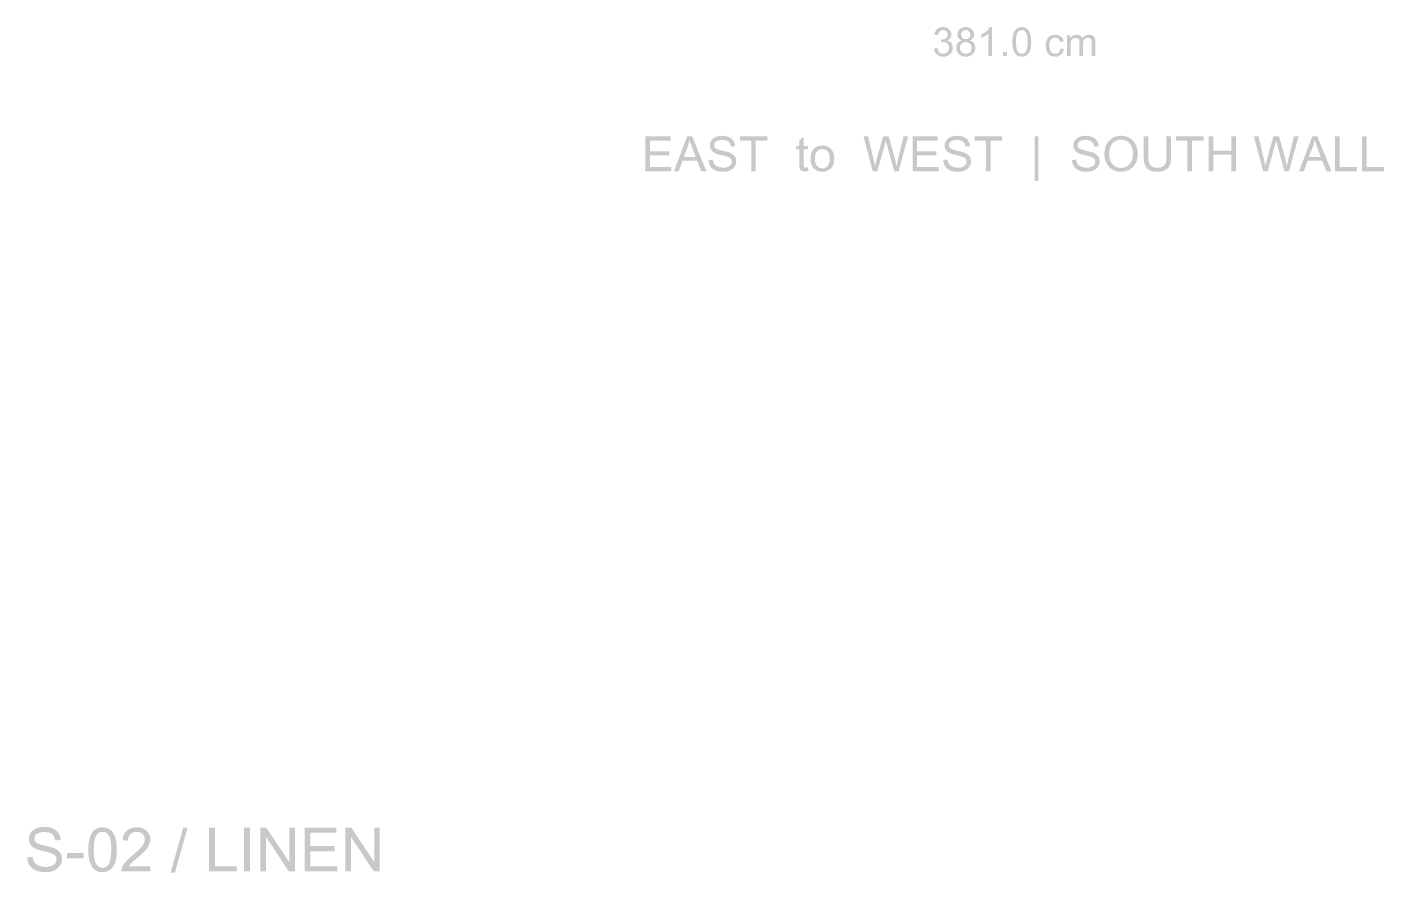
# Model space of a CAD drawing. Header units: inches. Extents: x 0 to 700, y 0 to 895.
# Drawn here: x 518.3 to 623.7, y 249.2 to 314.8 of the extents above; entities that cross this region are included whole.
import ezdxf

# ---------------------------------------------------------------- set-up
doc = ezdxf.new("R2010")
doc.units = ezdxf.units.IN
doc.header["$MEASUREMENT"] = 0
doc.layers.add('A-ANNO-TEXT', color=7, linetype='Continuous', lineweight=13)
doc.layers.add('A-DIMS-MET', color=7, linetype='Continuous', lineweight=13)

msp = doc.modelspace()

# ---------------------------------------------------------------- hatches: boundary and pattern name
at = {"layer": 'A-ANNO-TEXT'}
h = msp.add_hatch(color=7, dxfattribs=at)
h.paths.add_polyline_path([(568.34, 303.65), (566.32, 303.65), (566.32, 306.35), (568.28, 306.35), (568.28, 306.03), (566.68, 306.03), (566.68, 305.2), (568.17, 305.2), (568.17, 304.88), (566.68, 304.88), (566.68, 303.97), (568.34, 303.97), (568.34, 303.65)])
h.paths.add_polyline_path([(571.06, 303.65), (570.66, 303.65), (570.34, 304.47), (569.21, 304.47), (568.91, 303.65), (568.54, 303.65), (569.57, 306.35), (569.96, 306.35), (571.06, 303.65)])
h.paths.add_polyline_path([(570.23, 304.76), (570.19, 304.86), (570.15, 304.96), (570.12, 305.06), (570.08, 305.15), (570.05, 305.23), (570.02, 305.31), (570, 305.38), (569.97, 305.44), (569.95, 305.5), (569.93, 305.55), (569.91, 305.6), (569.9, 305.64), (569.88, 305.68), (569.87, 305.71), (569.86, 305.73), (569.86, 305.75), (569.84, 305.81), (569.81, 305.89), (569.79, 305.97), (569.76, 306.07), (569.75, 306.07), (569.73, 305.93), (569.69, 305.81), (569.66, 305.68), (569.62, 305.56), (569.31, 304.76), (570.23, 304.76)])
h.paths.add_polyline_path([(572.95, 305.56), (572.94, 305.62), (572.93, 305.68), (572.91, 305.73), (572.89, 305.78), (572.87, 305.83), (572.84, 305.87), (572.8, 305.91), (572.76, 305.95), (572.72, 305.98), (572.67, 306), (572.62, 306.02), (572.56, 306.04), (572.5, 306.06), (572.44, 306.07), (572.37, 306.07), (572.29, 306.08), (572.23, 306.07), (572.16, 306.07), (572.1, 306.06), (572.04, 306.05), (571.99, 306.04), (571.94, 306.02), (571.89, 306), (571.84, 305.97), (571.8, 305.95), (571.77, 305.92), (571.74, 305.88), (571.71, 305.85), (571.7, 305.81), (571.68, 305.76), (571.67, 305.72), (571.67, 305.67), (571.67, 305.63), (571.68, 305.59), (571.69, 305.55), (571.7, 305.52), (571.72, 305.49), (571.75, 305.46), (571.77, 305.43), (571.81, 305.41), (571.84, 305.39), (571.89, 305.37), (571.94, 305.35), (572, 305.33), (572.07, 305.3), (572.14, 305.28), (572.23, 305.26), (572.32, 305.24), (572.48, 305.2), (572.62, 305.17), (572.75, 305.13), (572.86, 305.09), (572.97, 305.05), (573.06, 304.99), (573.15, 304.93), (573.23, 304.85), (573.26, 304.81), (573.29, 304.76), (573.32, 304.71), (573.34, 304.66), (573.36, 304.6), (573.37, 304.54), (573.37, 304.48), (573.38, 304.41), (573.37, 304.33), (573.36, 304.25), (573.34, 304.17), (573.31, 304.09), (573.27, 304.02), (573.22, 303.96), (573.16, 303.89), (573.1, 303.83), (573.03, 303.78), (572.95, 303.73), (572.87, 303.69), (572.78, 303.66), (572.69, 303.64), (572.59, 303.62), (572.49, 303.61), (572.38, 303.6), (572.24, 303.61), (572.11, 303.62), (571.99, 303.64), (571.88, 303.67), (571.78, 303.7), (571.68, 303.75), (571.6, 303.8), (571.53, 303.86), (571.46, 303.92), (571.4, 303.99), (571.35, 304.07), (571.31, 304.15), (571.28, 304.23), (571.25, 304.32), (571.23, 304.42), (571.23, 304.52), (571.56, 304.55), (571.57, 304.47), (571.59, 304.4), (571.61, 304.33), (571.64, 304.27), (571.67, 304.21), (571.71, 304.16), (571.76, 304.11), (571.82, 304.07), (571.87, 304.04), (571.93, 304.01), (572, 303.98), (572.07, 303.96), (572.14, 303.95), (572.21, 303.94), (572.28, 303.93), (572.36, 303.93), (572.44, 303.93), (572.51, 303.93), (572.57, 303.94), (572.63, 303.96), (572.69, 303.97), (572.75, 304), (572.8, 304.02), (572.85, 304.05), (572.89, 304.08), (572.93, 304.12), (572.96, 304.15), (572.99, 304.2), (573.01, 304.24), (573.02, 304.28), (573.03, 304.33), (573.03, 304.38), (573.03, 304.44), (573.02, 304.49), (573.01, 304.53), (572.98, 304.58), (572.96, 304.61), (572.92, 304.65), (572.88, 304.68), (572.84, 304.71), (572.79, 304.73), (572.73, 304.76), (572.66, 304.78), (572.58, 304.81), (572.49, 304.83), (572.4, 304.86), (572.3, 304.88), (572.19, 304.91), (572.08, 304.93), (571.98, 304.96), (571.88, 304.99), (571.8, 305.03), (571.72, 305.06), (571.65, 305.1), (571.59, 305.14), (571.53, 305.18), (571.49, 305.23), (571.45, 305.28), (571.41, 305.33), (571.38, 305.39), (571.36, 305.45), (571.35, 305.51), (571.34, 305.58), (571.33, 305.65), (571.34, 305.73), (571.35, 305.8), (571.37, 305.88), (571.4, 305.94), (571.43, 306.01), (571.48, 306.07), (571.53, 306.13), (571.59, 306.18), (571.65, 306.23), (571.73, 306.28), (571.8, 306.31), (571.89, 306.34), (571.98, 306.37), (572.07, 306.38), (572.17, 306.39), (572.28, 306.4), (572.39, 306.39), (572.49, 306.38), (572.59, 306.37), (572.68, 306.34), (572.77, 306.31), (572.85, 306.28), (572.93, 306.23), (573, 306.19), (573.07, 306.13), (573.12, 306.07), (573.17, 306), (573.21, 305.93), (573.24, 305.85), (573.27, 305.77), (573.28, 305.68), (573.29, 305.59), (572.95, 305.56)])
h.paths.add_polyline_path([(575.79, 306.03), (574.9, 306.03), (574.9, 303.65), (574.54, 303.65), (574.54, 306.03), (573.66, 306.03), (573.66, 306.35), (575.79, 306.35), (575.79, 306.03)])
h.paths.add_polyline_path([(578.99, 303.65), (578.92, 303.64), (578.85, 303.63), (578.79, 303.63), (578.74, 303.62), (578.69, 303.63), (578.64, 303.63), (578.59, 303.63), (578.55, 303.64), (578.51, 303.65), (578.48, 303.67), (578.45, 303.68), (578.42, 303.7), (578.38, 303.74), (578.34, 303.79), (578.32, 303.84), (578.3, 303.89), (578.29, 303.96), (578.28, 304.04), (578.28, 304.12), (578.28, 304.22), (578.28, 305.35), (578.04, 305.35), (578.04, 305.6), (578.28, 305.6), (578.28, 306.09), (578.61, 306.29), (578.61, 305.6), (578.94, 305.6), (578.94, 305.35), (578.61, 305.35), (578.61, 304.2), (578.61, 304.14), (578.62, 304.08), (578.63, 304.03), (578.64, 304), (578.66, 303.97), (578.69, 303.95), (578.74, 303.94), (578.79, 303.93), (578.83, 303.93), (578.87, 303.94), (578.9, 303.94), (578.94, 303.95), (578.99, 303.65)])
h.paths.add_polyline_path([(580.07, 305.65), (580.16, 305.64), (580.26, 305.63), (580.35, 305.61), (580.43, 305.58), (580.51, 305.55), (580.59, 305.5), (580.66, 305.45), (580.72, 305.39), (580.79, 305.32), (580.84, 305.25), (580.88, 305.17), (580.92, 305.08), (580.95, 304.98), (580.97, 304.88), (580.98, 304.77), (580.99, 304.66), (580.98, 304.52), (580.97, 304.39), (580.95, 304.27), (580.91, 304.17), (580.88, 304.07), (580.83, 303.98), (580.77, 303.91), (580.7, 303.84), (580.63, 303.79), (580.56, 303.74), (580.48, 303.7), (580.4, 303.66), (580.32, 303.64), (580.24, 303.62), (580.16, 303.61), (580.07, 303.6), (579.98, 303.61), (579.89, 303.62), (579.8, 303.64), (579.72, 303.67), (579.64, 303.7), (579.57, 303.74), (579.49, 303.79), (579.43, 303.85), (579.36, 303.91), (579.31, 303.99), (579.26, 304.07), (579.22, 304.17), (579.19, 304.27), (579.17, 304.38), (579.16, 304.5), (579.15, 304.63), (579.16, 304.75), (579.17, 304.87), (579.19, 304.98), (579.22, 305.08), (579.26, 305.17), (579.3, 305.25), (579.35, 305.33), (579.42, 305.4), (579.48, 305.45), (579.56, 305.51), (579.63, 305.55), (579.71, 305.58), (579.79, 305.61), (579.88, 305.63), (579.97, 305.64), (580.07, 305.65)])
h.paths.add_polyline_path([(580.07, 303.88), (580.14, 303.88), (580.2, 303.89), (580.26, 303.91), (580.32, 303.93), (580.37, 303.96), (580.42, 303.99), (580.46, 304.04), (580.5, 304.09), (580.53, 304.14), (580.56, 304.2), (580.59, 304.26), (580.61, 304.33), (580.63, 304.4), (580.64, 304.48), (580.64, 304.56), (580.65, 304.64), (580.64, 304.73), (580.64, 304.81), (580.62, 304.89), (580.6, 304.96), (580.58, 305.03), (580.55, 305.09), (580.52, 305.14), (580.48, 305.19), (580.44, 305.24), (580.39, 305.27), (580.34, 305.3), (580.29, 305.33), (580.24, 305.35), (580.19, 305.37), (580.13, 305.37), (580.07, 305.38), (580.01, 305.37), (579.95, 305.37), (579.89, 305.35), (579.84, 305.33), (579.79, 305.3), (579.74, 305.27), (579.7, 305.23), (579.65, 305.19), (579.62, 305.14), (579.58, 305.08), (579.55, 305.02), (579.53, 304.95), (579.51, 304.88), (579.5, 304.8), (579.49, 304.72), (579.49, 304.63), (579.49, 304.54), (579.5, 304.45), (579.51, 304.37), (579.53, 304.3), (579.56, 304.23), (579.58, 304.17), (579.62, 304.12), (579.66, 304.07), (579.7, 304.02), (579.74, 303.98), (579.79, 303.95), (579.84, 303.92), (579.89, 303.9), (579.95, 303.89), (580.01, 303.88), (580.07, 303.88)])
h.paths.add_polyline_path([(586.73, 306.35), (585.99, 303.65), (585.65, 303.65), (585.06, 305.78), (585.04, 305.85), (585.02, 305.92), (585.01, 305.98), (585, 306.03), (584.99, 306.03), (584.92, 305.71), (584.34, 303.65), (583.98, 303.65), (583.26, 306.35), (583.62, 306.35), (584.04, 304.58), (584.06, 304.49), (584.08, 304.42), (584.09, 304.34), (584.11, 304.28), (584.12, 304.22), (584.13, 304.16), (584.14, 304.11), (584.15, 304.07), (584.15, 304.05), (584.15, 304.04), (584.15, 304.03), (584.15, 304.03), (584.16, 304.03), (584.17, 304.11), (584.19, 304.19), (584.21, 304.26), (584.22, 304.33), (584.24, 304.39), (584.25, 304.44), (584.26, 304.49), (584.27, 304.53), (584.79, 306.35), (585.22, 306.35), (585.6, 304.99), (585.67, 304.73), (585.73, 304.49), (585.78, 304.26), (585.81, 304.03), (585.82, 304.03), (585.83, 304.08), (585.84, 304.15), (585.86, 304.21), (585.87, 304.28), (585.89, 304.36), (585.91, 304.44), (585.93, 304.53), (585.95, 304.62), (586.37, 306.35), (586.73, 306.35)])
h.paths.add_polyline_path([(589.09, 303.65), (587.07, 303.65), (587.07, 306.35), (589.03, 306.35), (589.03, 306.03), (587.43, 306.03), (587.43, 305.2), (588.92, 305.2), (588.92, 304.88), (587.43, 304.88), (587.43, 303.97), (589.09, 303.97), (589.09, 303.65)])
h.paths.add_polyline_path([(591.18, 305.56), (591.18, 305.62), (591.16, 305.68), (591.15, 305.73), (591.13, 305.78), (591.1, 305.83), (591.07, 305.87), (591.04, 305.91), (591, 305.95), (590.95, 305.98), (590.91, 306), (590.85, 306.02), (590.8, 306.04), (590.74, 306.06), (590.67, 306.07), (590.6, 306.07), (590.53, 306.08), (590.46, 306.07), (590.4, 306.07), (590.33, 306.06), (590.28, 306.05), (590.22, 306.04), (590.17, 306.02), (590.12, 306), (590.08, 305.97), (590.04, 305.95), (590, 305.92), (589.97, 305.88), (589.95, 305.85), (589.93, 305.81), (589.92, 305.76), (589.91, 305.72), (589.9, 305.67), (589.91, 305.63), (589.91, 305.59), (589.92, 305.55), (589.94, 305.52), (589.96, 305.49), (589.98, 305.46), (590.01, 305.43), (590.04, 305.41), (590.08, 305.39), (590.12, 305.37), (590.17, 305.35), (590.23, 305.33), (590.3, 305.3), (590.38, 305.28), (590.46, 305.26), (590.55, 305.24), (590.71, 305.2), (590.85, 305.17), (590.98, 305.13), (591.1, 305.09), (591.2, 305.05), (591.29, 304.99), (591.38, 304.93), (591.46, 304.85), (591.49, 304.81), (591.53, 304.76), (591.55, 304.71), (591.57, 304.66), (591.59, 304.6), (591.6, 304.54), (591.61, 304.48), (591.61, 304.41), (591.61, 304.33), (591.59, 304.25), (591.57, 304.17), (591.54, 304.09), (591.5, 304.02), (591.45, 303.96), (591.4, 303.89), (591.33, 303.83), (591.26, 303.78), (591.18, 303.73), (591.1, 303.69), (591.01, 303.66), (590.92, 303.64), (590.82, 303.62), (590.72, 303.61), (590.61, 303.6), (590.47, 303.61), (590.34, 303.62), (590.22, 303.64), (590.11, 303.67), (590.01, 303.7), (589.92, 303.75), (589.83, 303.8), (589.76, 303.86), (589.69, 303.92), (589.63, 303.99), (589.58, 304.07), (589.54, 304.15), (589.51, 304.23), (589.48, 304.32), (589.47, 304.42), (589.46, 304.52), (589.8, 304.55), (589.81, 304.47), (589.82, 304.4), (589.84, 304.33), (589.87, 304.27), (589.91, 304.21), (589.95, 304.16), (589.99, 304.11), (590.05, 304.07), (590.11, 304.04), (590.17, 304.01), (590.23, 303.98), (590.3, 303.96), (590.37, 303.95), (590.44, 303.94), (590.52, 303.93), (590.6, 303.93), (590.67, 303.93), (590.74, 303.93), (590.8, 303.94), (590.87, 303.96), (590.93, 303.97), (590.98, 304), (591.03, 304.02), (591.08, 304.05), (591.12, 304.08), (591.16, 304.12), (591.19, 304.15), (591.22, 304.2), (591.24, 304.24), (591.25, 304.28), (591.26, 304.33), (591.27, 304.38), (591.26, 304.44), (591.25, 304.49), (591.24, 304.53), (591.22, 304.58), (591.19, 304.61), (591.16, 304.65), (591.12, 304.68), (591.07, 304.71), (591.02, 304.73), (590.96, 304.76), (590.89, 304.78), (590.81, 304.81), (590.73, 304.83), (590.63, 304.86), (590.53, 304.88), (590.42, 304.91), (590.31, 304.93), (590.21, 304.96), (590.12, 304.99), (590.03, 305.03), (589.95, 305.06), (589.88, 305.1), (589.82, 305.14), (589.77, 305.18), (589.72, 305.23), (589.68, 305.28), (589.64, 305.33), (589.62, 305.39), (589.59, 305.45), (589.58, 305.51), (589.57, 305.58), (589.57, 305.65), (589.57, 305.73), (589.58, 305.8), (589.6, 305.88), (589.63, 305.94), (589.67, 306.01), (589.71, 306.07), (589.76, 306.13), (589.82, 306.18), (589.89, 306.23), (589.96, 306.28), (590.04, 306.31), (590.12, 306.34), (590.21, 306.37), (590.3, 306.38), (590.41, 306.39), (590.51, 306.4), (590.62, 306.39), (590.73, 306.38), (590.82, 306.37), (590.92, 306.34), (591.01, 306.31), (591.09, 306.28), (591.16, 306.23), (591.24, 306.19), (591.3, 306.13), (591.36, 306.07), (591.4, 306), (591.44, 305.93), (591.48, 305.85), (591.5, 305.77), (591.52, 305.68), (591.53, 305.59), (591.18, 305.56)])
h.paths.add_polyline_path([(594.03, 306.03), (593.13, 306.03), (593.13, 303.65), (592.77, 303.65), (592.77, 306.03), (591.89, 306.03), (591.89, 306.35), (594.03, 306.35), (594.03, 306.03)])
h.paths.add_polyline_path([(596.84, 302.9), (596.55, 302.9), (596.55, 306.35), (596.84, 306.35), (596.84, 302.9)])
h.paths.add_polyline_path([(601.17, 305.56), (601.17, 305.62), (601.15, 305.68), (601.14, 305.73), (601.12, 305.78), (601.09, 305.83), (601.06, 305.87), (601.03, 305.91), (600.99, 305.95), (600.95, 305.98), (600.9, 306), (600.85, 306.02), (600.79, 306.04), (600.73, 306.06), (600.66, 306.07), (600.59, 306.07), (600.52, 306.08), (600.45, 306.07), (600.39, 306.07), (600.33, 306.06), (600.27, 306.05), (600.21, 306.04), (600.16, 306.02), (600.11, 306), (600.07, 305.97), (600.03, 305.95), (599.99, 305.92), (599.96, 305.88), (599.94, 305.85), (599.92, 305.81), (599.91, 305.76), (599.9, 305.72), (599.9, 305.67), (599.9, 305.63), (599.9, 305.59), (599.92, 305.55), (599.93, 305.52), (599.95, 305.49), (599.97, 305.46), (600, 305.43), (600.03, 305.41), (600.07, 305.39), (600.11, 305.37), (600.16, 305.35), (600.22, 305.33), (600.29, 305.3), (600.37, 305.28), (600.45, 305.26), (600.54, 305.24), (600.7, 305.2), (600.85, 305.17), (600.97, 305.13), (601.09, 305.09), (601.19, 305.05), (601.28, 304.99), (601.37, 304.93), (601.45, 304.85), (601.49, 304.81), (601.52, 304.76), (601.54, 304.71), (601.56, 304.66), (601.58, 304.6), (601.59, 304.54), (601.6, 304.48), (601.6, 304.41), (601.6, 304.33), (601.58, 304.25), (601.56, 304.17), (601.53, 304.09), (601.49, 304.02), (601.45, 303.96), (601.39, 303.89), (601.32, 303.83), (601.25, 303.78), (601.18, 303.73), (601.09, 303.69), (601.01, 303.66), (600.91, 303.64), (600.81, 303.62), (600.71, 303.61), (600.6, 303.6), (600.46, 303.61), (600.34, 303.62), (600.22, 303.64), (600.1, 303.67), (600, 303.7), (599.91, 303.75), (599.83, 303.8), (599.75, 303.86), (599.68, 303.92), (599.63, 303.99), (599.58, 304.07), (599.53, 304.15), (599.5, 304.23), (599.48, 304.32), (599.46, 304.42), (599.45, 304.52), (599.79, 304.55), (599.8, 304.47), (599.81, 304.4), (599.84, 304.33), (599.86, 304.27), (599.9, 304.21), (599.94, 304.16), (599.99, 304.11), (600.04, 304.07), (600.1, 304.04), (600.16, 304.01), (600.22, 303.98), (600.29, 303.96), (600.36, 303.95), (600.43, 303.94), (600.51, 303.93), (600.59, 303.93), (600.66, 303.93), (600.73, 303.93), (600.8, 303.94), (600.86, 303.96), (600.92, 303.97), (600.97, 304), (601.02, 304.02), (601.07, 304.05), (601.12, 304.08), (601.15, 304.12), (601.19, 304.15), (601.21, 304.2), (601.23, 304.24), (601.25, 304.28), (601.25, 304.33), (601.26, 304.38), (601.25, 304.44), (601.25, 304.49), (601.23, 304.53), (601.21, 304.58), (601.18, 304.61), (601.15, 304.65), (601.11, 304.68), (601.06, 304.71), (601.01, 304.73), (600.95, 304.76), (600.88, 304.78), (600.8, 304.81), (600.72, 304.83), (600.63, 304.86), (600.52, 304.88), (600.41, 304.91), (600.3, 304.93), (600.2, 304.96), (600.11, 304.99), (600.02, 305.03), (599.94, 305.06), (599.87, 305.1), (599.81, 305.14), (599.76, 305.18), (599.71, 305.23), (599.67, 305.28), (599.64, 305.33), (599.61, 305.39), (599.59, 305.45), (599.57, 305.51), (599.56, 305.58), (599.56, 305.65), (599.56, 305.73), (599.57, 305.8), (599.59, 305.88), (599.62, 305.94), (599.66, 306.01), (599.7, 306.07), (599.75, 306.13), (599.81, 306.18), (599.88, 306.23), (599.95, 306.28), (600.03, 306.31), (600.11, 306.34), (600.2, 306.37), (600.3, 306.38), (600.4, 306.39), (600.5, 306.4), (600.61, 306.39), (600.72, 306.38), (600.82, 306.37), (600.91, 306.34), (601, 306.31), (601.08, 306.28), (601.16, 306.23), (601.23, 306.19), (601.29, 306.13), (601.35, 306.07), (601.4, 306), (601.44, 305.93), (601.47, 305.85), (601.49, 305.77), (601.51, 305.68), (601.52, 305.59), (601.17, 305.56)])
h.paths.add_polyline_path([(603.27, 306.4), (603.41, 306.39), (603.54, 306.37), (603.66, 306.34), (603.78, 306.3), (603.9, 306.25), (604, 306.18), (604.1, 306.1), (604.2, 306.01), (604.28, 305.91), (604.35, 305.8), (604.42, 305.69), (604.47, 305.56), (604.51, 305.43), (604.54, 305.3), (604.55, 305.15), (604.56, 305), (604.55, 304.84), (604.54, 304.7), (604.51, 304.56), (604.47, 304.43), (604.42, 304.31), (604.35, 304.19), (604.28, 304.09), (604.19, 303.99), (604.1, 303.9), (604, 303.82), (603.89, 303.75), (603.78, 303.7), (603.66, 303.66), (603.54, 303.63), (603.41, 303.61), (603.27, 303.6), (603.13, 303.61), (602.99, 303.63), (602.86, 303.66), (602.74, 303.7), (602.63, 303.76), (602.52, 303.83), (602.42, 303.91), (602.33, 304), (602.25, 304.1), (602.17, 304.21), (602.11, 304.32), (602.06, 304.44), (602.02, 304.56), (602, 304.69), (601.98, 304.83), (601.97, 304.97), (601.98, 305.13), (602, 305.28), (602.02, 305.43), (602.06, 305.56), (602.11, 305.69), (602.18, 305.81), (602.25, 305.91), (602.33, 306.01), (602.43, 306.1), (602.53, 306.18), (602.63, 306.25), (602.75, 306.3), (602.87, 306.34), (602.99, 306.37), (603.13, 306.39), (603.27, 306.4)])
h.paths.add_polyline_path([(603.26, 303.91), (603.37, 303.91), (603.46, 303.93), (603.55, 303.95), (603.64, 303.98), (603.72, 304.02), (603.79, 304.07), (603.86, 304.13), (603.93, 304.2), (603.99, 304.27), (604.04, 304.35), (604.09, 304.44), (604.12, 304.54), (604.15, 304.64), (604.17, 304.75), (604.18, 304.87), (604.19, 305), (604.18, 305.12), (604.17, 305.24), (604.15, 305.36), (604.12, 305.46), (604.09, 305.56), (604.04, 305.65), (603.99, 305.73), (603.93, 305.81), (603.86, 305.87), (603.79, 305.93), (603.71, 305.98), (603.63, 306.02), (603.55, 306.05), (603.46, 306.07), (603.37, 306.09), (603.27, 306.09), (603.17, 306.09), (603.08, 306.07), (602.99, 306.05), (602.9, 306.02), (602.82, 305.98), (602.75, 305.93), (602.67, 305.88), (602.61, 305.81), (602.54, 305.74), (602.49, 305.65), (602.45, 305.56), (602.41, 305.46), (602.38, 305.35), (602.36, 305.23), (602.35, 305.1), (602.34, 304.96), (602.35, 304.84), (602.36, 304.74), (602.38, 304.63), (602.41, 304.53), (602.44, 304.44), (602.49, 304.36), (602.54, 304.28), (602.6, 304.2), (602.67, 304.13), (602.74, 304.07), (602.81, 304.02), (602.89, 303.98), (602.98, 303.95), (603.07, 303.93), (603.17, 303.91), (603.26, 303.91)])
h.paths.add_polyline_path([(607.15, 304.79), (607.15, 304.69), (607.15, 304.59), (607.14, 304.49), (607.13, 304.4), (607.11, 304.31), (607.09, 304.22), (607.05, 304.13), (607.01, 304.04), (606.98, 303.99), (606.95, 303.95), (606.92, 303.91), (606.88, 303.87), (606.84, 303.83), (606.79, 303.79), (606.74, 303.76), (606.69, 303.73), (606.63, 303.7), (606.57, 303.67), (606.5, 303.65), (606.43, 303.63), (606.35, 303.62), (606.27, 303.61), (606.19, 303.61), (606.1, 303.6), (606.01, 303.61), (605.92, 303.61), (605.84, 303.62), (605.77, 303.63), (605.7, 303.65), (605.63, 303.67), (605.57, 303.69), (605.51, 303.71), (605.46, 303.74), (605.41, 303.77), (605.36, 303.81), (605.32, 303.84), (605.28, 303.88), (605.25, 303.92), (605.22, 303.96), (605.19, 304), (605.14, 304.09), (605.1, 304.18), (605.08, 304.27), (605.06, 304.36), (605.05, 304.46), (605.04, 304.57), (605.03, 304.67), (605.03, 304.79), (605.03, 306.35), (605.39, 306.35), (605.39, 304.79), (605.39, 304.68), (605.4, 304.57), (605.41, 304.47), (605.42, 304.37), (605.45, 304.29), (605.49, 304.21), (605.54, 304.13), (605.61, 304.06), (605.65, 304.03), (605.69, 304), (605.74, 303.98), (605.8, 303.96), (605.86, 303.95), (605.92, 303.93), (605.99, 303.93), (606.07, 303.93), (606.14, 303.93), (606.21, 303.93), (606.28, 303.94), (606.34, 303.95), (606.4, 303.97), (606.45, 303.99), (606.5, 304.01), (606.54, 304.03), (606.58, 304.06), (606.61, 304.09), (606.64, 304.13), (606.67, 304.16), (606.69, 304.2), (606.71, 304.24), (606.73, 304.28), (606.75, 304.32), (606.77, 304.42), (606.78, 304.53), (606.79, 304.66), (606.79, 304.79), (606.79, 306.35), (607.15, 306.35), (607.15, 304.79)])
h.paths.add_polyline_path([(609.68, 306.03), (608.78, 306.03), (608.78, 303.65), (608.42, 303.65), (608.42, 306.03), (607.54, 306.03), (607.54, 306.35), (609.68, 306.35), (609.68, 306.03)])
h.paths.add_polyline_path([(612.18, 303.65), (611.82, 303.65), (611.82, 304.92), (610.42, 304.92), (610.42, 303.65), (610.06, 303.65), (610.06, 306.35), (610.42, 306.35), (610.42, 305.24), (611.82, 305.24), (611.82, 306.35), (612.18, 306.35), (612.18, 303.65)])
h.paths.add_polyline_path([(617.05, 306.35), (616.31, 303.65), (615.96, 303.65), (615.37, 305.78), (615.35, 305.85), (615.34, 305.92), (615.32, 305.98), (615.32, 306.03), (615.31, 306.03), (615.23, 305.71), (614.66, 303.65), (614.3, 303.65), (613.58, 306.35), (613.94, 306.35), (614.36, 304.58), (614.38, 304.49), (614.4, 304.42), (614.41, 304.34), (614.43, 304.28), (614.44, 304.22), (614.45, 304.16), (614.46, 304.11), (614.46, 304.07), (614.46, 304.05), (614.47, 304.04), (614.47, 304.03), (614.47, 304.03), (614.47, 304.03), (614.49, 304.11), (614.51, 304.19), (614.52, 304.26), (614.54, 304.33), (614.55, 304.39), (614.57, 304.44), (614.58, 304.49), (614.59, 304.53), (615.1, 306.35), (615.54, 306.35), (615.92, 304.99), (615.99, 304.73), (616.05, 304.49), (616.09, 304.26), (616.13, 304.03), (616.14, 304.03), (616.15, 304.08), (616.16, 304.15), (616.17, 304.21), (616.19, 304.28), (616.21, 304.36), (616.22, 304.44), (616.24, 304.53), (616.27, 304.62), (616.69, 306.35), (617.05, 306.35)])
h.paths.add_polyline_path([(619.61, 303.65), (619.21, 303.65), (618.89, 304.47), (617.76, 304.47), (617.46, 303.65), (617.09, 303.65), (618.12, 306.35), (618.51, 306.35), (619.61, 303.65)])
h.paths.add_polyline_path([(618.78, 304.76), (618.74, 304.86), (618.7, 304.96), (618.67, 305.06), (618.63, 305.15), (618.6, 305.23), (618.57, 305.31), (618.55, 305.38), (618.52, 305.44), (618.5, 305.5), (618.48, 305.55), (618.46, 305.6), (618.45, 305.64), (618.43, 305.68), (618.42, 305.71), (618.41, 305.73), (618.41, 305.75), (618.39, 305.81), (618.36, 305.89), (618.34, 305.97), (618.31, 306.07), (618.3, 306.07), (618.28, 305.93), (618.24, 305.81), (618.21, 305.68), (618.17, 305.56), (617.86, 304.76), (618.78, 304.76)])
h.paths.add_polyline_path([(621.58, 303.65), (619.89, 303.65), (619.89, 306.35), (620.25, 306.35), (620.25, 303.97), (621.58, 303.97), (621.58, 303.65)])
h.paths.add_polyline_path([(623.68, 303.65), (621.99, 303.65), (621.99, 306.35), (622.35, 306.35), (622.35, 303.97), (623.68, 303.97), (623.68, 303.65)])
h = msp.add_hatch(color=7, dxfattribs=at)
h.paths.add_polyline_path([(520.48, 251.7), (520.47, 251.78), (520.45, 251.86), (520.43, 251.92), (520.4, 251.99), (520.37, 252.05), (520.33, 252.1), (520.29, 252.15), (520.24, 252.19), (520.19, 252.23), (520.13, 252.26), (520.06, 252.29), (519.99, 252.31), (519.91, 252.33), (519.83, 252.34), (519.74, 252.35), (519.65, 252.35), (519.57, 252.35), (519.49, 252.35), (519.41, 252.34), (519.34, 252.32), (519.27, 252.3), (519.2, 252.28), (519.14, 252.25), (519.09, 252.22), (519.03, 252.19), (518.99, 252.15), (518.95, 252.11), (518.92, 252.07), (518.9, 252.02), (518.88, 251.96), (518.87, 251.91), (518.87, 251.85), (518.87, 251.79), (518.88, 251.74), (518.89, 251.7), (518.91, 251.65), (518.93, 251.62), (518.96, 251.58), (519, 251.55), (519.04, 251.52), (519.08, 251.49), (519.14, 251.46), (519.2, 251.44), (519.28, 251.41), (519.37, 251.38), (519.46, 251.36), (519.56, 251.33), (519.68, 251.3), (519.78, 251.28), (519.88, 251.26), (519.97, 251.23), (520.06, 251.21), (520.15, 251.19), (520.22, 251.16), (520.3, 251.14), (520.37, 251.11), (520.43, 251.09), (520.5, 251.06), (520.56, 251.03), (520.62, 250.99), (520.67, 250.95), (520.72, 250.91), (520.78, 250.86), (520.82, 250.81), (520.87, 250.76), (520.91, 250.7), (520.94, 250.64), (520.97, 250.57), (520.99, 250.5), (521, 250.42), (521.01, 250.34), (521.01, 250.26), (521.01, 250.15), (520.99, 250.05), (520.97, 249.95), (520.93, 249.86), (520.88, 249.77), (520.82, 249.69), (520.75, 249.61), (520.67, 249.53), (520.58, 249.46), (520.48, 249.41), (520.37, 249.36), (520.26, 249.31), (520.15, 249.28), (520.02, 249.26), (519.89, 249.25), (519.76, 249.24), (519.58, 249.25), (519.42, 249.26), (519.27, 249.29), (519.13, 249.32), (519, 249.37), (518.88, 249.42), (518.78, 249.49), (518.68, 249.56), (518.6, 249.65), (518.53, 249.73), (518.46, 249.83), (518.41, 249.93), (518.37, 250.04), (518.34, 250.15), (518.32, 250.27), (518.31, 250.39), (518.73, 250.43), (518.74, 250.33), (518.76, 250.24), (518.79, 250.15), (518.83, 250.08), (518.87, 250.01), (518.92, 249.94), (518.98, 249.88), (519.05, 249.83), (519.12, 249.79), (519.2, 249.75), (519.28, 249.72), (519.36, 249.69), (519.45, 249.67), (519.54, 249.66), (519.64, 249.65), (519.74, 249.65), (519.83, 249.65), (519.92, 249.66), (520, 249.67), (520.08, 249.69), (520.15, 249.71), (520.22, 249.74), (520.29, 249.77), (520.35, 249.8), (520.4, 249.84), (520.45, 249.89), (520.49, 249.94), (520.52, 249.99), (520.55, 250.04), (520.57, 250.1), (520.58, 250.16), (520.58, 250.23), (520.58, 250.29), (520.57, 250.36), (520.55, 250.41), (520.52, 250.47), (520.49, 250.51), (520.44, 250.56), (520.39, 250.6), (520.34, 250.63), (520.27, 250.66), (520.2, 250.69), (520.11, 250.73), (520.01, 250.76), (519.9, 250.79), (519.79, 250.82), (519.66, 250.85), (519.52, 250.88), (519.38, 250.92), (519.25, 250.95), (519.13, 250.99), (519.03, 251.03), (518.93, 251.08), (518.84, 251.13), (518.76, 251.18), (518.69, 251.23), (518.63, 251.29), (518.58, 251.35), (518.54, 251.42), (518.5, 251.49), (518.48, 251.57), (518.46, 251.65), (518.44, 251.73), (518.44, 251.82), (518.45, 251.92), (518.46, 252.01), (518.49, 252.1), (518.52, 252.19), (518.57, 252.27), (518.62, 252.35), (518.69, 252.42), (518.76, 252.49), (518.84, 252.55), (518.94, 252.61), (519.03, 252.65), (519.14, 252.69), (519.25, 252.72), (519.37, 252.74), (519.5, 252.75), (519.63, 252.76), (519.77, 252.75), (519.9, 252.74), (520.03, 252.72), (520.14, 252.69), (520.25, 252.65), (520.36, 252.61), (520.45, 252.55), (520.54, 252.49), (520.62, 252.42), (520.69, 252.35), (520.76, 252.26), (520.81, 252.17), (520.85, 252.07), (520.88, 251.97), (520.9, 251.86), (520.91, 251.74), (520.48, 251.7)])
h.paths.add_polyline_path([(522.69, 250.32), (521.41, 250.32), (521.41, 250.74), (522.69, 250.74), (522.69, 250.32)])
h.paths.add_polyline_path([(524.16, 252.72), (524.23, 252.71), (524.3, 252.71), (524.36, 252.7), (524.42, 252.69), (524.48, 252.67), (524.54, 252.66), (524.59, 252.63), (524.65, 252.61), (524.7, 252.58), (524.75, 252.55), (524.79, 252.51), (524.84, 252.47), (524.88, 252.43), (524.92, 252.38), (524.96, 252.33), (524.99, 252.28), (525.03, 252.23), (525.06, 252.17), (525.09, 252.1), (525.11, 252.04), (525.14, 251.97), (525.16, 251.89), (525.18, 251.82), (525.2, 251.74), (525.22, 251.65), (525.23, 251.57), (525.24, 251.48), (525.25, 251.38), (525.26, 251.29), (525.27, 251.19), (525.27, 251.08), (525.27, 250.98), (525.27, 250.87), (525.27, 250.76), (525.26, 250.66), (525.25, 250.57), (525.24, 250.47), (525.23, 250.38), (525.22, 250.29), (525.2, 250.21), (525.18, 250.13), (525.16, 250.05), (525.14, 249.98), (525.11, 249.91), (525.08, 249.85), (525.05, 249.78), (525.02, 249.73), (524.98, 249.67), (524.91, 249.57), (524.83, 249.48), (524.73, 249.41), (524.64, 249.35), (524.53, 249.3), (524.41, 249.27), (524.29, 249.25), (524.16, 249.24), (524.09, 249.24), (524.03, 249.25), (523.96, 249.26), (523.9, 249.27), (523.84, 249.28), (523.79, 249.3), (523.73, 249.33), (523.68, 249.35), (523.63, 249.38), (523.58, 249.41), (523.53, 249.45), (523.49, 249.49), (523.45, 249.53), (523.41, 249.57), (523.37, 249.62), (523.33, 249.68), (523.3, 249.73), (523.27, 249.79), (523.24, 249.85), (523.21, 249.92), (523.19, 249.99), (523.16, 250.06), (523.14, 250.14), (523.13, 250.22), (523.11, 250.3), (523.09, 250.39), (523.08, 250.48), (523.07, 250.57), (523.07, 250.67), (523.06, 250.77), (523.06, 250.87), (523.06, 250.98), (523.06, 251.08), (523.06, 251.19), (523.07, 251.29), (523.07, 251.39), (523.08, 251.48), (523.1, 251.57), (523.11, 251.66), (523.13, 251.74), (523.15, 251.82), (523.17, 251.9), (523.19, 251.97), (523.22, 252.04), (523.24, 252.11), (523.28, 252.17), (523.31, 252.23), (523.34, 252.29), (523.42, 252.39), (523.5, 252.47), (523.59, 252.55), (523.69, 252.61), (523.8, 252.66), (523.91, 252.69), (524.03, 252.71), (524.16, 252.72)])
h.paths.add_polyline_path([(524.16, 249.59), (524.24, 249.59), (524.32, 249.61), (524.39, 249.63), (524.46, 249.67), (524.52, 249.71), (524.57, 249.77), (524.62, 249.83), (524.67, 249.91), (524.71, 250), (524.75, 250.1), (524.77, 250.21), (524.8, 250.34), (524.82, 250.48), (524.83, 250.63), (524.84, 250.8), (524.84, 250.98), (524.84, 251.1), (524.84, 251.22), (524.83, 251.33), (524.82, 251.44), (524.81, 251.53), (524.8, 251.63), (524.78, 251.71), (524.77, 251.79), (524.75, 251.86), (524.72, 251.93), (524.7, 251.99), (524.67, 252.05), (524.64, 252.1), (524.61, 252.15), (524.58, 252.19), (524.54, 252.23), (524.5, 252.26), (524.46, 252.29), (524.41, 252.32), (524.37, 252.34), (524.32, 252.35), (524.27, 252.36), (524.21, 252.37), (524.16, 252.37), (524.08, 252.37), (524, 252.35), (523.93, 252.33), (523.86, 252.29), (523.8, 252.24), (523.75, 252.19), (523.7, 252.12), (523.65, 252.04), (523.61, 251.95), (523.58, 251.85), (523.55, 251.74), (523.52, 251.61), (523.51, 251.47), (523.49, 251.32), (523.49, 251.15), (523.48, 250.98), (523.48, 250.85), (523.49, 250.74), (523.49, 250.63), (523.5, 250.52), (523.51, 250.42), (523.53, 250.33), (523.54, 250.25), (523.56, 250.17), (523.58, 250.1), (523.6, 250.03), (523.63, 249.97), (523.65, 249.91), (523.68, 249.86), (523.72, 249.81), (523.75, 249.77), (523.79, 249.73), (523.83, 249.7), (523.87, 249.67), (523.91, 249.64), (523.96, 249.62), (524, 249.61), (524.05, 249.59), (524.11, 249.59), (524.16, 249.59)])
h.paths.add_polyline_path([(527.88, 249.3), (525.63, 249.3), (525.63, 249.37), (525.64, 249.44), (525.66, 249.52), (525.68, 249.59), (525.71, 249.66), (525.74, 249.74), (525.78, 249.81), (525.83, 249.88), (525.89, 249.96), (525.95, 250.04), (526.03, 250.12), (526.12, 250.21), (526.22, 250.31), (526.33, 250.41), (526.45, 250.51), (526.58, 250.62), (526.74, 250.76), (526.9, 250.9), (527.05, 251.04), (527.18, 251.18), (527.24, 251.26), (527.3, 251.33), (527.34, 251.41), (527.38, 251.48), (527.41, 251.56), (527.43, 251.63), (527.44, 251.7), (527.45, 251.78), (527.44, 251.84), (527.43, 251.9), (527.42, 251.96), (527.4, 252.01), (527.38, 252.07), (527.34, 252.12), (527.31, 252.16), (527.26, 252.2), (527.22, 252.24), (527.17, 252.28), (527.11, 252.31), (527.06, 252.33), (527, 252.35), (526.94, 252.36), (526.87, 252.37), (526.8, 252.37), (526.74, 252.37), (526.67, 252.36), (526.61, 252.35), (526.55, 252.33), (526.49, 252.31), (526.43, 252.28), (526.38, 252.24), (526.33, 252.2), (526.29, 252.15), (526.25, 252.1), (526.22, 252.05), (526.19, 251.98), (526.17, 251.92), (526.15, 251.85), (526.14, 251.77), (526.14, 251.68), (525.71, 251.73), (525.73, 251.85), (525.75, 251.96), (525.78, 252.06), (525.82, 252.15), (525.86, 252.24), (525.92, 252.32), (525.98, 252.4), (526.05, 252.46), (526.13, 252.52), (526.21, 252.57), (526.3, 252.62), (526.39, 252.65), (526.49, 252.68), (526.59, 252.7), (526.7, 252.71), (526.81, 252.72), (526.93, 252.71), (527.05, 252.7), (527.16, 252.68), (527.26, 252.65), (527.35, 252.61), (527.44, 252.56), (527.52, 252.5), (527.59, 252.44), (527.66, 252.37), (527.72, 252.29), (527.76, 252.22), (527.8, 252.13), (527.83, 252.05), (527.86, 251.96), (527.87, 251.87), (527.87, 251.77), (527.87, 251.69), (527.86, 251.61), (527.84, 251.52), (527.81, 251.44), (527.78, 251.36), (527.74, 251.27), (527.69, 251.19), (527.64, 251.11), (527.61, 251.07), (527.57, 251.02), (527.53, 250.97), (527.49, 250.93), (527.44, 250.88), (527.4, 250.82), (527.34, 250.77), (527.29, 250.72), (527.22, 250.66), (527.16, 250.6), (527.09, 250.54), (527.02, 250.48), (526.95, 250.41), (526.87, 250.35), (526.79, 250.28), (526.7, 250.21), (526.61, 250.14), (526.53, 250.07), (526.46, 250), (526.39, 249.94), (526.34, 249.87), (526.29, 249.82), (526.24, 249.76), (526.21, 249.7), (527.88, 249.7), (527.88, 249.3)])
h.paths.add_polyline_path([(530.77, 252.7), (529.78, 249.19), (529.45, 249.19), (530.43, 252.7), (530.77, 252.7)])
h.paths.add_polyline_path([(534.57, 249.3), (532.44, 249.3), (532.44, 252.7), (532.89, 252.7), (532.89, 249.7), (534.57, 249.7), (534.57, 249.3)])
h.paths.add_polyline_path([(535.61, 249.3), (535.16, 249.3), (535.16, 252.7), (535.61, 252.7), (535.61, 249.3)])
h.paths.add_polyline_path([(539.1, 249.3), (538.63, 249.3), (536.86, 251.97), (536.85, 251.97), (536.85, 249.3), (536.42, 249.3), (536.42, 252.7), (536.88, 252.7), (538.66, 250.03), (538.67, 250.03), (538.67, 252.7), (539.1, 252.7), (539.1, 249.3)])
h.paths.add_polyline_path([(542.39, 249.3), (539.85, 249.3), (539.85, 252.7), (542.31, 252.7), (542.31, 252.3), (540.3, 252.3), (540.3, 251.26), (542.18, 251.26), (542.18, 250.85), (540.3, 250.85), (540.3, 249.7), (542.39, 249.7), (542.39, 249.3)])
h.paths.add_polyline_path([(545.69, 249.3), (545.23, 249.3), (543.46, 251.97), (543.45, 251.97), (543.45, 249.3), (543.02, 249.3), (543.02, 252.7), (543.48, 252.7), (545.26, 250.03), (545.26, 250.03), (545.26, 252.7), (545.69, 252.7), (545.69, 249.3)])
at = {"layer": 'A-DIMS-MET'}
h = msp.add_hatch(color=7, dxfattribs=at)
h.paths.add_polyline_path([(589.78, 313.79), (589.83, 313.78), (589.88, 313.76), (589.92, 313.74), (589.96, 313.72), (590, 313.69), (590.04, 313.66), (590.07, 313.63), (590.1, 313.59), (590.14, 313.51), (590.17, 313.42), (590.19, 313.33), (590.2, 313.24), (590.2, 313.17), (590.19, 313.09), (590.17, 313.03), (590.15, 312.96), (590.11, 312.9), (590.08, 312.84), (590.03, 312.79), (589.98, 312.74), (589.92, 312.69), (589.86, 312.65), (589.8, 312.62), (589.73, 312.59), (589.67, 312.57), (589.6, 312.55), (589.52, 312.54), (589.45, 312.54), (589.37, 312.54), (589.3, 312.55), (589.24, 312.57), (589.18, 312.58), (589.12, 312.61), (589.06, 312.64), (589.01, 312.67), (588.96, 312.71), (588.91, 312.76), (588.87, 312.81), (588.84, 312.86), (588.81, 312.92), (588.78, 312.97), (588.76, 313.04), (588.74, 313.1), (588.73, 313.17), (589.01, 313.21), (589.02, 313.16), (589.03, 313.11), (589.05, 313.06), (589.07, 313.02), (589.09, 312.98), (589.11, 312.94), (589.13, 312.91), (589.16, 312.88), (589.19, 312.85), (589.22, 312.83), (589.25, 312.81), (589.29, 312.8), (589.32, 312.78), (589.36, 312.77), (589.4, 312.77), (589.45, 312.77), (589.49, 312.77), (589.54, 312.78), (589.58, 312.79), (589.62, 312.8), (589.66, 312.82), (589.7, 312.84), (589.74, 312.87), (589.77, 312.9), (589.8, 312.94), (589.83, 312.97), (589.85, 313.01), (589.87, 313.05), (589.89, 313.1), (589.9, 313.14), (589.9, 313.19), (589.91, 313.23), (589.9, 313.28), (589.9, 313.32), (589.89, 313.37), (589.88, 313.41), (589.86, 313.44), (589.84, 313.48), (589.81, 313.51), (589.79, 313.55), (589.75, 313.57), (589.72, 313.6), (589.68, 313.62), (589.65, 313.64), (589.6, 313.65), (589.56, 313.66), (589.52, 313.67), (589.47, 313.67), (589.43, 313.67), (589.38, 313.66), (589.33, 313.65), (589.27, 313.64), (589.31, 313.88), (589.36, 313.88), (589.4, 313.88), (589.45, 313.89), (589.48, 313.89), (589.51, 313.9), (589.55, 313.91), (589.59, 313.93), (589.62, 313.94), (589.66, 313.97), (589.7, 313.99), (589.73, 314.03), (589.76, 314.06), (589.78, 314.1), (589.79, 314.15), (589.8, 314.2), (589.81, 314.25), (589.81, 314.3), (589.8, 314.33), (589.79, 314.37), (589.78, 314.4), (589.76, 314.43), (589.74, 314.46), (589.72, 314.49), (589.7, 314.51), (589.64, 314.55), (589.58, 314.58), (589.51, 314.6), (589.44, 314.6), (589.36, 314.6), (589.29, 314.58), (589.23, 314.55), (589.17, 314.5), (589.12, 314.44), (589.08, 314.37), (589.06, 314.29), (589.04, 314.2), (588.76, 314.25), (588.78, 314.32), (588.8, 314.39), (588.82, 314.45), (588.85, 314.5), (588.88, 314.56), (588.91, 314.6), (588.95, 314.65), (589, 314.69), (589.04, 314.72), (589.09, 314.75), (589.15, 314.77), (589.2, 314.79), (589.25, 314.81), (589.31, 314.82), (589.37, 314.83), (589.43, 314.83), (589.5, 314.83), (589.57, 314.82), (589.63, 314.81), (589.69, 314.79), (589.75, 314.76), (589.8, 314.74), (589.85, 314.7), (589.9, 314.66), (589.95, 314.62), (589.98, 314.57), (590.02, 314.52), (590.04, 314.47), (590.06, 314.42), (590.08, 314.37), (590.09, 314.31), (590.09, 314.25), (590.08, 314.17), (590.07, 314.1), (590.05, 314.04), (590.01, 313.98), (589.97, 313.93), (589.92, 313.88), (589.85, 313.83), (589.78, 313.8), (589.78, 313.79)])
h.paths.add_polyline_path([(591.52, 313.79), (591.57, 313.77), (591.62, 313.75), (591.66, 313.73), (591.71, 313.71), (591.74, 313.68), (591.78, 313.65), (591.81, 313.62), (591.84, 313.58), (591.86, 313.54), (591.88, 313.5), (591.9, 313.46), (591.92, 313.42), (591.93, 313.37), (591.94, 313.32), (591.94, 313.27), (591.94, 313.22), (591.94, 313.15), (591.93, 313.08), (591.91, 313.02), (591.89, 312.95), (591.86, 312.89), (591.83, 312.84), (591.78, 312.79), (591.74, 312.74), (591.68, 312.69), (591.63, 312.65), (591.56, 312.62), (591.5, 312.59), (591.43, 312.57), (591.36, 312.55), (591.28, 312.54), (591.21, 312.54), (591.13, 312.54), (591.05, 312.55), (590.98, 312.57), (590.91, 312.59), (590.84, 312.62), (590.78, 312.65), (590.73, 312.69), (590.67, 312.74), (590.62, 312.79), (590.58, 312.84), (590.55, 312.9), (590.52, 312.96), (590.5, 313.02), (590.48, 313.09), (590.47, 313.16), (590.47, 313.23), (590.47, 313.33), (590.5, 313.43), (590.53, 313.52), (590.58, 313.6), (590.61, 313.64), (590.65, 313.67), (590.68, 313.7), (590.72, 313.73), (590.76, 313.75), (590.8, 313.77), (590.85, 313.78), (590.89, 313.79), (590.89, 313.8), (590.81, 313.83), (590.75, 313.87), (590.69, 313.91), (590.64, 313.96), (590.6, 314.02), (590.58, 314.09), (590.56, 314.17), (590.56, 314.25), (590.56, 314.31), (590.57, 314.37), (590.58, 314.43), (590.6, 314.48), (590.63, 314.53), (590.66, 314.58), (590.69, 314.62), (590.73, 314.66), (590.78, 314.7), (590.83, 314.74), (590.88, 314.77), (590.94, 314.79), (591, 314.81), (591.06, 314.82), (591.13, 314.83), (591.2, 314.83), (591.27, 314.83), (591.34, 314.82), (591.4, 314.81), (591.46, 314.79), (591.52, 314.76), (591.57, 314.73), (591.62, 314.7), (591.67, 314.66), (591.71, 314.62), (591.75, 314.57), (591.78, 314.52), (591.81, 314.47), (591.82, 314.42), (591.84, 314.36), (591.85, 314.31), (591.85, 314.25), (591.84, 314.17), (591.83, 314.09), (591.8, 314.03), (591.77, 313.97), (591.72, 313.92), (591.67, 313.87), (591.6, 313.83), (591.52, 313.8), (591.52, 313.79)])
h.paths.add_polyline_path([(591.21, 313.9), (591.28, 313.91), (591.35, 313.92), (591.41, 313.96), (591.46, 314), (591.51, 314.05), (591.54, 314.11), (591.56, 314.17), (591.57, 314.25), (591.56, 314.32), (591.54, 314.38), (591.51, 314.45), (591.46, 314.5), (591.41, 314.55), (591.34, 314.58), (591.28, 314.6), (591.2, 314.6), (591.13, 314.6), (591.06, 314.58), (591, 314.55), (590.94, 314.5), (590.9, 314.45), (590.87, 314.39), (590.85, 314.33), (590.84, 314.26), (590.85, 314.18), (590.87, 314.11), (590.9, 314.05), (590.95, 314), (591, 313.95), (591.06, 313.92), (591.13, 313.91), (591.21, 313.9)])
h.paths.add_polyline_path([(591.21, 312.77), (591.25, 312.77), (591.3, 312.78), (591.34, 312.79), (591.38, 312.8), (591.42, 312.82), (591.46, 312.84), (591.5, 312.86), (591.53, 312.89), (591.56, 312.93), (591.59, 312.96), (591.61, 313), (591.63, 313.04), (591.64, 313.08), (591.65, 313.12), (591.66, 313.17), (591.66, 313.22), (591.66, 313.27), (591.65, 313.31), (591.64, 313.36), (591.63, 313.4), (591.61, 313.44), (591.58, 313.48), (591.56, 313.51), (591.53, 313.55), (591.49, 313.58), (591.45, 313.6), (591.42, 313.63), (591.38, 313.64), (591.34, 313.66), (591.29, 313.67), (591.25, 313.67), (591.2, 313.68), (591.15, 313.67), (591.1, 313.67), (591.06, 313.66), (591.02, 313.64), (590.98, 313.62), (590.94, 313.6), (590.91, 313.57), (590.87, 313.54), (590.84, 313.51), (590.82, 313.47), (590.8, 313.44), (590.78, 313.4), (590.77, 313.36), (590.76, 313.31), (590.75, 313.27), (590.75, 313.22), (590.75, 313.18), (590.76, 313.13), (590.77, 313.09), (590.78, 313.05), (590.8, 313.01), (590.82, 312.97), (590.85, 312.93), (590.88, 312.9), (590.91, 312.87), (590.95, 312.84), (590.98, 312.82), (591.02, 312.8), (591.07, 312.79), (591.11, 312.78), (591.16, 312.77), (591.21, 312.77)])
h.paths.add_polyline_path([(593.25, 312.58), (592.97, 312.58), (592.97, 314.33), (592.92, 314.28), (592.86, 314.24), (592.8, 314.19), (592.73, 314.15), (592.66, 314.11), (592.59, 314.07), (592.51, 314.04), (592.42, 314), (592.42, 314.27), (592.54, 314.33), (592.64, 314.39), (592.74, 314.45), (592.82, 314.52), (592.9, 314.59), (592.97, 314.67), (593.02, 314.75), (593.07, 314.83), (593.25, 314.83), (593.25, 312.58)])
h.paths.add_polyline_path([(594.41, 312.58), (594.09, 312.58), (594.09, 312.89), (594.41, 312.89), (594.41, 312.58)])
h.paths.add_polyline_path([(595.56, 314.83), (595.64, 314.83), (595.73, 314.81), (595.8, 314.79), (595.87, 314.76), (595.94, 314.72), (596, 314.67), (596.05, 314.61), (596.1, 314.54), (596.15, 314.47), (596.18, 314.38), (596.21, 314.29), (596.24, 314.19), (596.26, 314.07), (596.27, 313.95), (596.28, 313.82), (596.29, 313.68), (596.28, 313.54), (596.27, 313.41), (596.26, 313.29), (596.24, 313.18), (596.21, 313.08), (596.18, 312.98), (596.14, 312.9), (596.1, 312.82), (596.05, 312.76), (595.99, 312.7), (595.93, 312.65), (595.87, 312.61), (595.8, 312.58), (595.72, 312.56), (595.64, 312.55), (595.56, 312.54), (595.47, 312.55), (595.38, 312.56), (595.31, 312.58), (595.24, 312.61), (595.17, 312.65), (595.11, 312.7), (595.06, 312.76), (595.01, 312.83), (594.97, 312.9), (594.93, 312.99), (594.9, 313.08), (594.87, 313.18), (594.85, 313.3), (594.84, 313.42), (594.83, 313.55), (594.83, 313.68), (594.83, 313.82), (594.84, 313.96), (594.85, 314.08), (594.87, 314.19), (594.9, 314.29), (594.93, 314.39), (594.97, 314.47), (595.02, 314.55), (595.06, 314.61), (595.12, 314.67), (595.18, 314.72), (595.24, 314.76), (595.31, 314.79), (595.39, 314.81), (595.47, 314.83), (595.56, 314.83)])
h.paths.add_polyline_path([(595.56, 312.77), (595.61, 312.77), (595.66, 312.78), (595.71, 312.8), (595.75, 312.82), (595.79, 312.85), (595.83, 312.89), (595.86, 312.93), (595.89, 312.98), (595.92, 313.04), (595.94, 313.11), (595.96, 313.18), (595.97, 313.27), (595.99, 313.36), (596, 313.46), (596, 313.57), (596, 313.68), (596, 313.77), (596, 313.85), (596, 313.92), (595.99, 313.99), (595.98, 314.05), (595.98, 314.11), (595.97, 314.17), (595.95, 314.22), (595.93, 314.31), (595.89, 314.39), (595.85, 314.46), (595.8, 314.51), (595.75, 314.55), (595.69, 314.58), (595.62, 314.6), (595.55, 314.6), (595.5, 314.6), (595.45, 314.59), (595.4, 314.57), (595.36, 314.55), (595.32, 314.52), (595.28, 314.48), (595.25, 314.44), (595.22, 314.39), (595.19, 314.33), (595.17, 314.26), (595.15, 314.19), (595.14, 314.1), (595.12, 314.01), (595.11, 313.91), (595.11, 313.8), (595.11, 313.68), (595.11, 313.6), (595.11, 313.53), (595.11, 313.45), (595.12, 313.38), (595.13, 313.32), (595.14, 313.26), (595.15, 313.21), (595.16, 313.15), (595.19, 313.06), (595.22, 312.98), (595.26, 312.92), (595.31, 312.86), (595.36, 312.82), (595.42, 312.79), (595.48, 312.77), (595.56, 312.77)])
h.paths.add_polyline_path([(598.83, 313.14), (598.82, 313.07), (598.8, 313), (598.77, 312.93), (598.75, 312.87), (598.71, 312.82), (598.68, 312.77), (598.63, 312.72), (598.59, 312.69), (598.54, 312.65), (598.49, 312.62), (598.44, 312.6), (598.38, 312.58), (598.33, 312.56), (598.27, 312.55), (598.22, 312.54), (598.16, 312.54), (598.07, 312.55), (597.99, 312.56), (597.91, 312.57), (597.84, 312.6), (597.78, 312.63), (597.72, 312.67), (597.66, 312.72), (597.61, 312.77), (597.57, 312.83), (597.53, 312.9), (597.49, 312.97), (597.47, 313.04), (597.45, 313.12), (597.43, 313.21), (597.42, 313.29), (597.42, 313.39), (597.42, 313.46), (597.42, 313.54), (597.43, 313.61), (597.45, 313.67), (597.46, 313.73), (597.48, 313.79), (597.5, 313.84), (597.53, 313.89), (597.59, 313.98), (597.65, 314.06), (597.73, 314.12), (597.81, 314.16), (597.89, 314.19), (597.98, 314.22), (598.07, 314.23), (598.16, 314.24), (598.22, 314.24), (598.28, 314.23), (598.33, 314.22), (598.39, 314.21), (598.44, 314.19), (598.49, 314.16), (598.54, 314.14), (598.58, 314.11), (598.63, 314.07), (598.67, 314.04), (598.7, 313.99), (598.73, 313.95), (598.75, 313.9), (598.77, 313.84), (598.79, 313.79), (598.8, 313.73), (598.54, 313.68), (598.51, 313.76), (598.48, 313.83), (598.45, 313.88), (598.4, 313.93), (598.35, 313.97), (598.3, 313.99), (598.24, 314.01), (598.17, 314.01), (598.11, 314.01), (598.06, 314), (598.01, 313.99), (597.97, 313.97), (597.92, 313.95), (597.88, 313.92), (597.85, 313.89), (597.82, 313.85), (597.79, 313.81), (597.77, 313.76), (597.75, 313.71), (597.73, 313.65), (597.72, 313.59), (597.71, 313.53), (597.7, 313.46), (597.7, 313.39), (597.7, 313.32), (597.71, 313.25), (597.72, 313.19), (597.73, 313.13), (597.74, 313.07), (597.76, 313.02), (597.79, 312.97), (597.82, 312.93), (597.85, 312.89), (597.88, 312.86), (597.92, 312.83), (597.96, 312.81), (598, 312.79), (598.05, 312.78), (598.1, 312.77), (598.15, 312.77), (598.24, 312.77), (598.31, 312.79), (598.38, 312.83), (598.43, 312.87), (598.48, 312.93), (598.51, 313), (598.54, 313.08), (598.56, 313.17), (598.83, 313.14)])
h.paths.add_polyline_path([(601.27, 312.58), (600.99, 312.58), (600.99, 313.6), (600.99, 313.66), (600.99, 313.71), (600.98, 313.75), (600.98, 313.8), (600.97, 313.84), (600.95, 313.87), (600.93, 313.91), (600.9, 313.94), (600.86, 313.97), (600.82, 313.99), (600.76, 314), (600.7, 314), (600.62, 313.99), (600.55, 313.97), (600.48, 313.94), (600.42, 313.89), (600.39, 313.86), (600.37, 313.82), (600.35, 313.78), (600.33, 313.74), (600.32, 313.69), (600.31, 313.64), (600.3, 313.58), (600.3, 313.52), (600.3, 312.58), (600.03, 312.58), (600.03, 313.63), (600.03, 313.68), (600.02, 313.73), (600.02, 313.77), (600.01, 313.81), (600, 313.85), (599.99, 313.88), (599.97, 313.9), (599.95, 313.92), (599.91, 313.96), (599.86, 313.98), (599.81, 314), (599.74, 314), (599.7, 314), (599.66, 313.99), (599.62, 313.98), (599.58, 313.97), (599.55, 313.95), (599.51, 313.93), (599.48, 313.91), (599.45, 313.88), (599.43, 313.84), (599.4, 313.8), (599.38, 313.76), (599.37, 313.7), (599.35, 313.64), (599.35, 313.58), (599.34, 313.5), (599.34, 313.42), (599.34, 312.58), (599.06, 312.58), (599.06, 314.2), (599.31, 314.2), (599.31, 313.98), (599.32, 313.98), (599.36, 314.04), (599.41, 314.09), (599.46, 314.14), (599.52, 314.17), (599.58, 314.2), (599.65, 314.22), (599.72, 314.23), (599.8, 314.24), (599.89, 314.23), (599.96, 314.22), (600.03, 314.2), (600.1, 314.17), (600.15, 314.13), (600.2, 314.08), (600.23, 314.02), (600.26, 313.95), (600.31, 314.02), (600.36, 314.08), (600.42, 314.13), (600.48, 314.17), (600.54, 314.2), (600.61, 314.22), (600.69, 314.23), (600.76, 314.24), (600.82, 314.24), (600.88, 314.23), (600.93, 314.22), (600.98, 314.2), (601.03, 314.18), (601.07, 314.16), (601.11, 314.13), (601.14, 314.1), (601.17, 314.07), (601.2, 314.03), (601.22, 313.98), (601.24, 313.93), (601.25, 313.88), (601.26, 313.82), (601.26, 313.76), (601.27, 313.69), (601.27, 312.58)])

doc.saveas('drawing.dxf')
